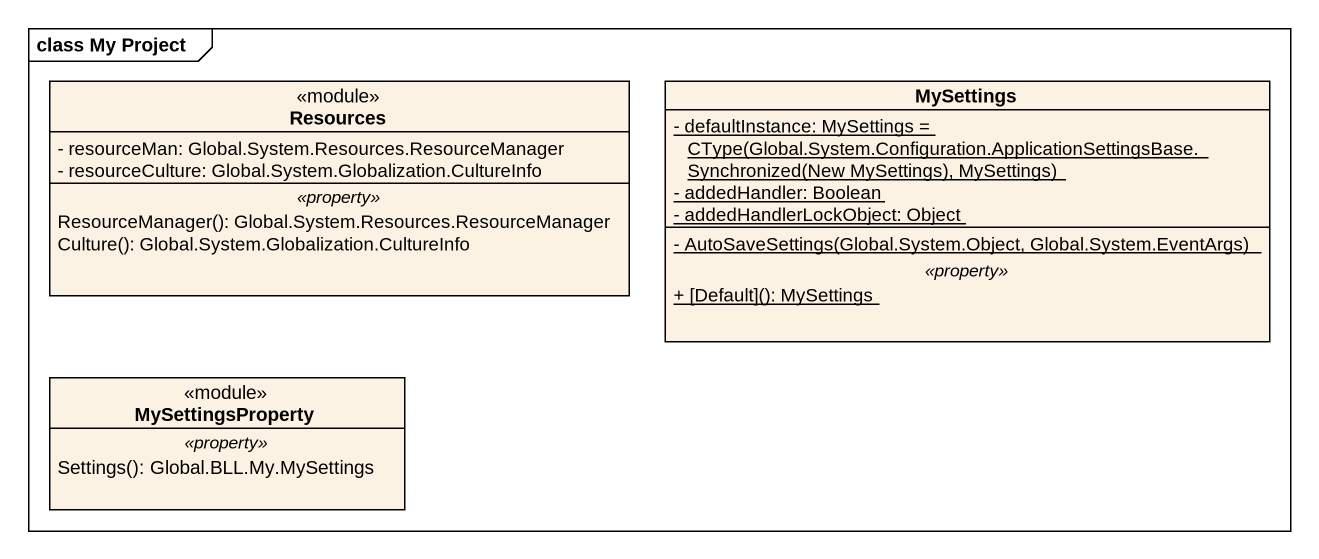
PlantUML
@startuml
mainframe class My Project
hide circle
hide empty members
skinparam classAttributeIconSize 0
class Resources <<module>> {
  - resourceMan: Global.System.Resources.ResourceManager
  - resourceCulture: Global.System.Globalization.CultureInfo
  .. <<property>> ..
  ResourceManager(): Global.System.Resources.ResourceManager
  Culture(): Global.System.Globalization.CultureInfo
}
class MySettings {
  {static} {field} - defaultInstance: MySettings = CType(Global.System.Configuration.ApplicationSettingsBase.Synchronized(New MySettings), MySettings)
  {static} - addedHandler: Boolean
  {static} - addedHandlerLockObject: Object
  --
  {static} - AutoSaveSettings(Global.System.Object, Global.System.EventArgs)
  .. <<property>> ..
  {static} + [Default](): MySettings
}
class MySettingsProperty <<module>> {
  .. <<property>> ..
  Settings(): Global.BLL.My.MySettings
}
@enduml
